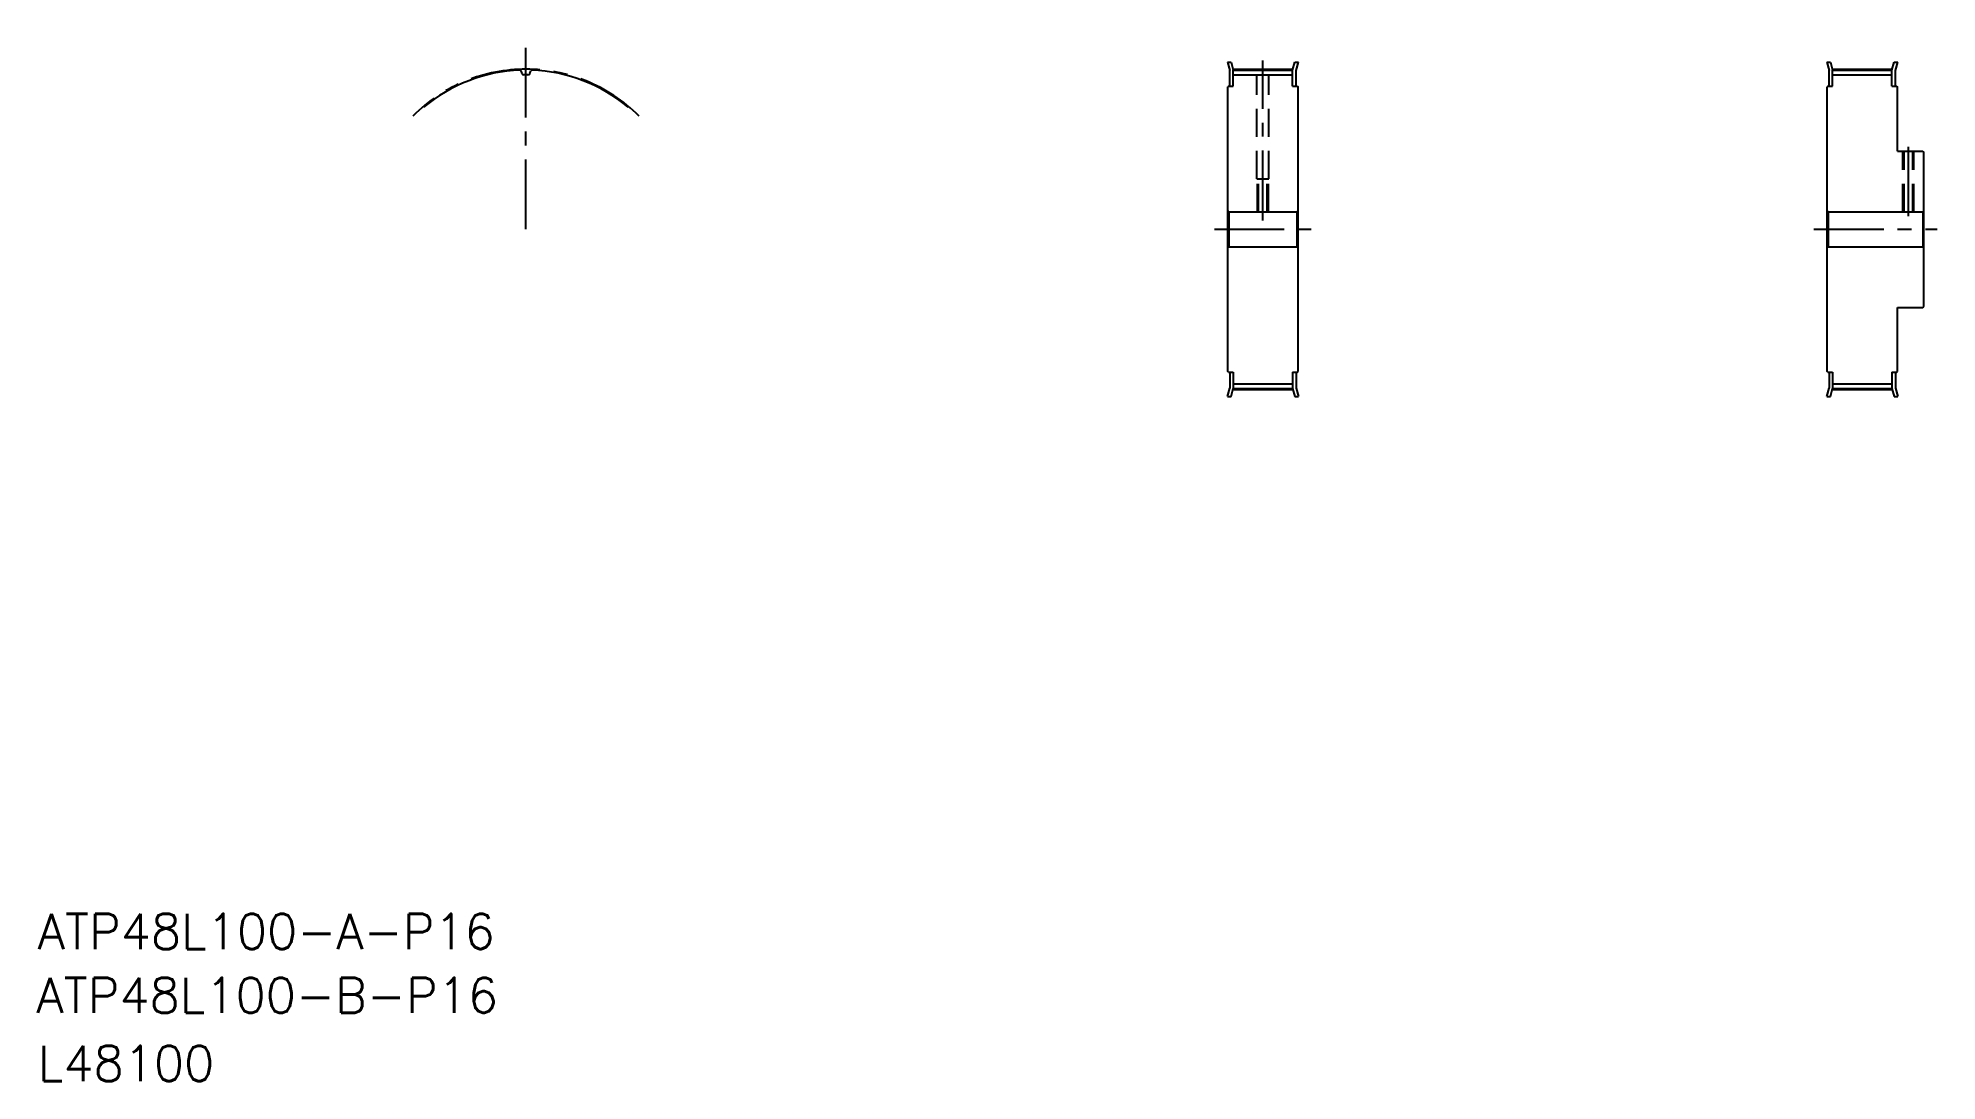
# Model space of a CAD drawing. Extents: x -403 to 461, y -285 to 189.
import ezdxf

# ---------------------------------------------------------------- set-up
doc = ezdxf.new("R2010")
doc.units = 0
doc.linetypes.add('CENTER', pattern=[50.8, 31.75, -6.35, 6.35, -6.35])
doc.linetypes.add('DASHED', pattern=[19.05, 12.7, -6.35])
doc.layers.get('0').update_dxf_attribs({"linetype": 'CONTINUOUS'})
doc.layers.add('CENTER', color=1, linetype='CENTER')
doc.styles.get("Standard").update_dxf_attribs({"font": 'txt', "bigfont": 'BIGFONT'})

msp = doc.modelspace()

# ---------------------------------------------------------------- linework, layer by layer
at = {"color": 7, "linetype": 'CONTINUOUS'}
for p, q in [((-182.49, 173.33), (-182.92, 174.5)), ((-178.97, 173.33), (-178.54, 174.5)), ((138.21, 178.52), (139.86, 178.52)), ((138.21, 178.52), (139.23, 174.69)), ((139.23, 167.52), (139.23, 174.69)), ((139.86, 178.52), (140.83, 174.9)), ((140.83, 174.9), (167.83, 174.9)), ((140.83, 167.52), (140.83, 174.9)), ((140.83, 172.77), (167.83, 172.77)), ((167.83, 174.9), (168.8, 178.52)), ((167.83, 167.52), (167.83, 174.9)), ((168.8, 178.52), (170.46, 178.52)), ((169.43, 174.69), (170.46, 178.52)), ((169.43, 167.52), (169.43, 174.69)), ((410.71, 178.52), (412.36, 178.52)), ((410.71, 178.52), (411.73, 174.69)), ((411.73, 167.52), (411.73, 174.69)), ((412.36, 178.52), (413.33, 174.9)), ((413.33, 174.9), (440.33, 174.9)), ((413.33, 167.52), (413.33, 174.9)), ((413.33, 172.77), (440.33, 172.77)), ((440.33, 174.9), (441.3, 178.52)), ((440.33, 167.52), (440.33, 174.9)), ((441.3, 178.52), (442.96, 178.52)), ((441.93, 174.69), (442.96, 178.52)), ((441.93, 167.52), (441.93, 174.69)), ((138.63, 167.52), (138.33, 167.22)), ((138.33, 37.82), (138.33, 167.22)), ((138.63, 167.52), (140.83, 167.52)), ((167.83, 167.52), (170.03, 167.52)), ((170.03, 167.52), (170.33, 167.22)), ((170.33, 37.82), (170.33, 167.22)), ((411.13, 167.52), (410.83, 167.22)), ((410.83, 37.82), (410.83, 167.22)), ((411.13, 167.52), (413.33, 167.52)), ((440.33, 167.52), (442.53, 167.52)), ((442.53, 167.52), (442.83, 167.22)), ((442.83, 138.02), (442.83, 167.22)), ((442.83, 138.02), (454.33, 138.02)), ((454.33, 138.02), (454.83, 137.52)), ((454.83, 67.52), (454.83, 137.52)), ((410.83, 77.82), (410.83, 127.22)), ((138.33, 111.02), (138.83, 110.52)), ((138.83, 110.52), (169.83, 110.52)), ((138.83, 110.52), (138.83, 94.52)), ((170.33, 111.02), (169.83, 110.52)), ((169.83, 110.52), (169.83, 94.52)), ((410.83, 111.02), (411.33, 110.52)), ((411.33, 110.52), (454.33, 110.52)), ((411.33, 110.52), (411.33, 94.52)), ((454.33, 110.52), (454.83, 111.02)), ((454.33, 110.52), (454.33, 94.52)), ((138.33, 94.02), (138.83, 94.52)), ((138.83, 94.52), (169.83, 94.52)), ((170.33, 94.02), (169.83, 94.52)), ((410.83, 94.02), (411.33, 94.52)), ((411.33, 94.52), (454.33, 94.52)), ((454.33, 94.52), (454.83, 94.02)), ((442.83, 67.02), (454.33, 67.02)), ((442.83, 37.82), (442.83, 67.02)), ((454.33, 67.02), (454.83, 67.52)), ((138.63, 37.52), (138.33, 37.82)), ((138.63, 37.52), (140.83, 37.52)), ((139.23, 37.52), (139.23, 30.34)), ((140.83, 37.52), (140.83, 30.13)), ((167.83, 37.52), (167.83, 30.13)), ((167.83, 37.52), (170.03, 37.52)), ((169.43, 37.52), (169.43, 30.34)), ((170.03, 37.52), (170.33, 37.82)), ((411.13, 37.52), (410.83, 37.82)), ((411.13, 37.52), (413.33, 37.52)), ((411.73, 37.52), (411.73, 30.34)), ((413.33, 37.52), (413.33, 30.13)), ((440.33, 37.52), (442.53, 37.52)), ((440.33, 37.52), (440.33, 30.13)), ((441.93, 37.52), (441.93, 30.34)), ((442.53, 37.52), (442.83, 37.82)), ((138.21, 26.52), (139.23, 30.34)), ((138.21, 26.52), (139.86, 26.52)), ((139.86, 26.52), (140.83, 30.13)), ((140.83, 32.26), (167.83, 32.26)), ((140.83, 30.13), (167.83, 30.13)), ((167.83, 30.13), (168.8, 26.52)), ((168.8, 26.52), (170.46, 26.52)), ((169.43, 30.34), (170.46, 26.52)), ((410.71, 26.52), (411.73, 30.34)), ((410.71, 26.52), (412.36, 26.52)), ((412.36, 26.52), (413.33, 30.13)), ((413.33, 32.26), (440.33, 32.26)), ((413.33, 30.13), (440.33, 30.13)), ((440.33, 30.13), (441.3, 26.52)), ((441.3, 26.52), (442.96, 26.52)), ((441.93, 30.34), (442.96, 26.52))]:
    msp.add_line(p, q, dxfattribs=at)
at = {"color": 3, "linetype": 'DASHED'}
for p, q in [((151.58, 125.52), (151.58, 172.77)), ((157.08, 125.52), (157.08, 172.77)), ((445.33, 110.52), (445.33, 138.02)), ((445.83, 110.52), (445.83, 138.02)), ((449.83, 110.52), (449.83, 138.02)), ((450.33, 110.52), (450.33, 138.02)), ((151.58, 125.52), (157.08, 125.52)), ((151.83, 110.52), (151.83, 125.52)), ((152.33, 110.52), (152.33, 125.52)), ((156.33, 110.52), (156.33, 125.52)), ((156.83, 110.52), (156.83, 125.52))]:
    msp.add_line(p, q, dxfattribs=at)
at = {"color": 7, "linetype": 'CONTINUOUS'}
for centre, radius, start, end in [((-180.73, 102.52), 72.38, 92.14093, 130), ((-183.42, 174.32), 0.53, 20, 92.14093), ((-181.68, 173.63), 0.86, 200, 270.76681), ((-180.73, 102.52), 70.25, 89.23319, 90.76681), ((-179.78, 173.63), 0.86, 269.23319, 340), ((-178.05, 174.32), 0.53, 87.85907, 160), ((-180.73, 102.52), 72.38, 50, 87.85907)]:
    msp.add_arc(centre, radius, start, end, dxfattribs=at)
at = {"layer": 'CENTER', "color": 1, "linetype": 'CENTER'}
for p, q in [((-180.73, 102.52), (-180.73, 189.47)), ((140.73, 175.28), (167.93, 175.28)), ((154.33, 106.52), (154.33, 179.28)), ((413.23, 175.28), (440.43, 175.28)), ((447.83, 108.52), (447.83, 140.02)), ((132.33, 102.52), (176.33, 102.52)), ((404.83, 102.52), (460.83, 102.52)), ((140.73, 29.75), (167.93, 29.75)), ((413.23, 29.75), (440.43, 29.75))]:
    msp.add_line(p, q, dxfattribs=at)
msp.add_arc((-180.73, 102.52), 72.76, 45, 135, dxfattribs=at)

# ---------------------------------------------------------------- texts
at = {"color": 7, "linetype": 'CONTINUOUS'}
for s, p in [('ATP48L100-A-P16', (-402.66, -224.64)), ('ATP48L100-B-P16', (-403.26, -253.68)), ('L48100', (-402.66, -284.64))]:
    msp.add_text(s, height=16, dxfattribs=at).set_placement(p)

doc.saveas('drawing.dxf')
